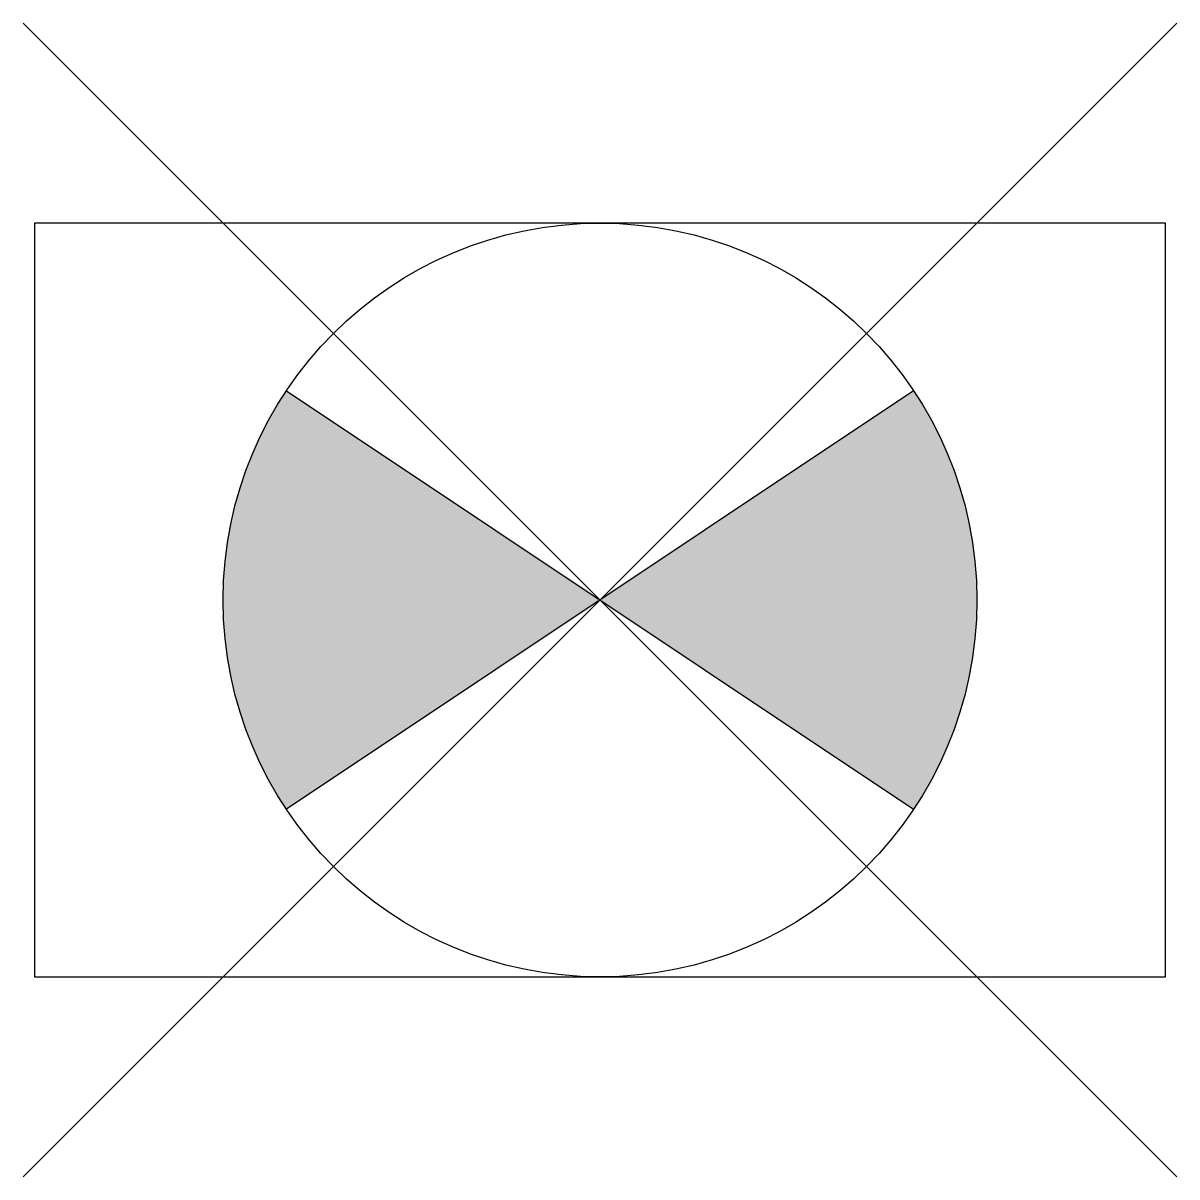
# Model space of a CAD drawing. Header units: metres. Extents: x -0.088 to 0.088, y -0.088 to 0.088.
import ezdxf

# ---------------------------------------------------------------- set-up
doc = ezdxf.new("R2010")
doc.units = ezdxf.units.M
doc.header["$MEASUREMENT"] = 0

msp = doc.modelspace()

# ---------------------------------------------------------------- hatches: boundary and pattern name
for points in [[(-0.04805, 0.03203, 0.148069), (-0.05775, 0, 0.148069), (-0.04805, -0.03203), (0, 0)], [(0, 0), (0.04805, -0.03203, 0.148069), (0.05775, 0, 0.148069), (0.04805, 0.03203)]]:
    msp.add_hatch(color=256).paths.add_polyline_path(points)

# ---------------------------------------------------------------- linework, layer by layer
for p, q in [((-0.08839, -0.08839), (0.08839, 0.08839)), ((0.08839, -0.08839), (-0.08839, 0.08839)), ((0.04805, 0.03203), (-0.04805, -0.03203)), ((-0.04805, 0.03203), (0.04805, -0.03203))]:
    msp.add_line(p, q)
at = {"flags": 128}
msp.add_lwpolyline([(-0.08662, -0.05775), (0.08663, -0.05775), (0.08663, 0.05775), (-0.08662, 0.05775)], close=True, dxfattribs=at)
msp.add_circle((0, 0), 0.05775)

doc.saveas('drawing.dxf')
